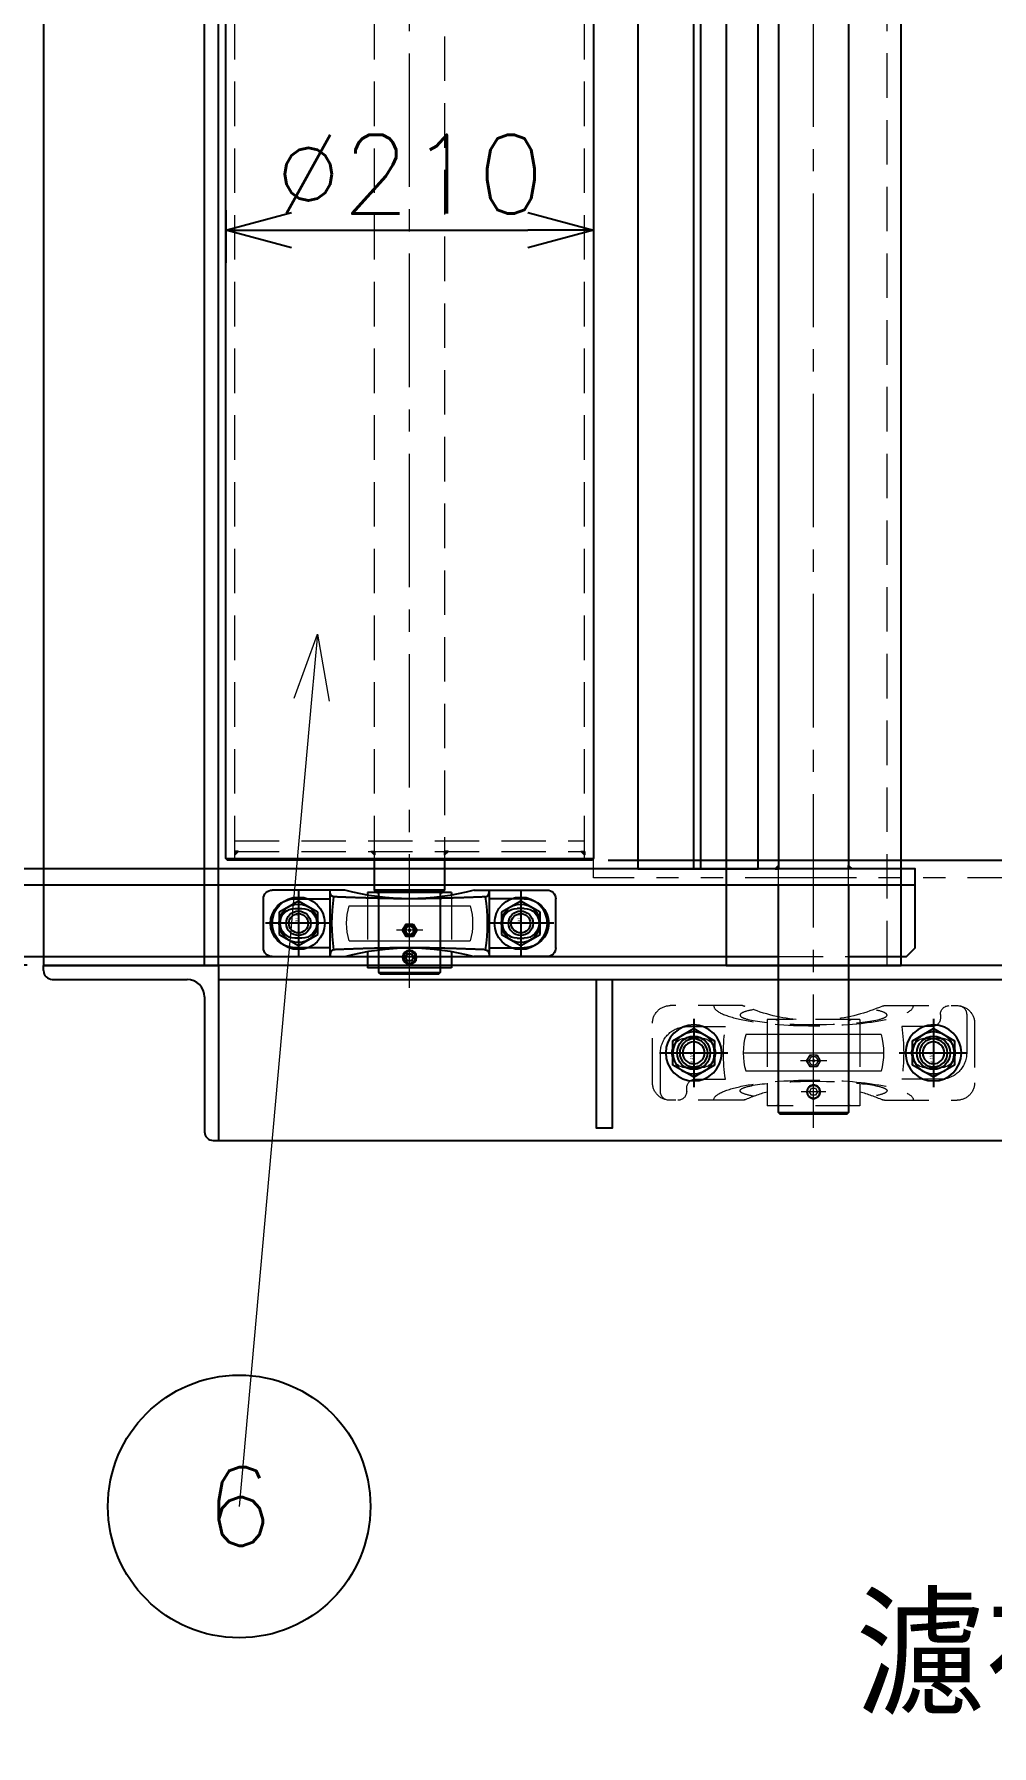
# Model space of a CAD drawing. Header units: millimetres. Extents: x -8731 to 85711, y -14522 to 31379.
# Drawn here: x 5135 to 5682, y 16772 to 17749 of the extents above; entities that cross this region are included whole.
import ezdxf
from ezdxf import colors
from ezdxf.entities.mleader import LeaderData, LeaderLine
from ezdxf.enums import TextEntityAlignment as Align
from ezdxf.math import Vec2, Vec3

# ---------------------------------------------------------------- set-up
doc = ezdxf.new("R2010")
doc.units = ezdxf.units.MM
doc.header["$LTSCALE"] = 4
doc.header["$PDMODE"] = 99
doc.header["$PDSIZE"] = 1
for name, pattern in [('CENTER2', [28.575, 19.05, -3.175, 3.175, -3.175]), ('HIDDEN', [9.525, 6.35, -3.175]), ('PHANTOM2', [31.75, 15.875, -3.175, 3.175, -3.175, 3.175, -3.175])]:
    doc.linetypes.add(name, pattern=pattern)
for name, color, linetype, lineweight in [('04_HIDDEN', 2, 'HIDDEN', 13), ('05_CENTER', 4, 'CENTER2', 13), ('06_PHANTOM', 2, 'PHANTOM2', 13), ('08_DIM', 3, 'Continuous', 13)]:
    doc.layers.add(name, color=color, linetype=linetype, lineweight=lineweight)
doc.layers.add('10_DRAFT', color=8, linetype='Continuous', lineweight=0, plot=False)
doc.styles.add('KANJI0', font='txt.shx', dxfattribs={"width": 0.9, "height": 30, "bigfont": 'bigfont'})
doc.styles.add('KSS_TXT', font='txt.shx', dxfattribs={"bigfont": 'extfont2.shx'})
doc.styles.get("Standard").update_dxf_attribs({"font": 'txt.shx', "bigfont": 'extfont2.shx'})
doc.dimstyles.new('KSS_DIM', dxfattribs={"dimscale": 3, "dimtxt": 3, "dimasz": 2.5, "dimexe": 1.25, "dimexo": 0.625, "dimtad": 1, "dimdsep": 46, "dimtxsty": 'KSS_TXT', "dimblk": 'OPEN30', "dimcen": 0, "dimazin": 2, "dimtfac": 0.75, "dimtmove": 0, "dimatfit": 3, "dimldrblk": 'OPEN30', "dimfxl": 1, "dimtolj": 1, "dimarcsym": 0})

# ---------------------------------------------------------------- blocks, each defined once
blk = doc.blocks.new('AM_BALLOON1')
at = {"transparency": 16777216}
blk.add_circle((0, 0), 5, dxfattribs=at)
blk.add_attdef('B_NUMBER', text='', height=3, dxfattribs=at).set_placement((0, 0), align=Align.MIDDLE_CENTER)
blk = doc.blocks.new('_OPEN')
at = {"color": 0, "linetype": 'ByBlock'}
for p, q in [((-1, 0.167), (0, 0)), ((0, 0), (-1, -0.167)), ((0, 0), (-1, 0))]:
    blk.add_line(p, q, dxfattribs=at)
blk = doc.blocks.new('_Open30')
at = {"color": 0, "linetype": 'ByBlock', "lineweight": -2}
for p, q in [((-1, 0.268), (0, 0)), ((0, 0), (-1, -0.268)), ((0, 0), (-1, 0))]:
    blk.add_line(p, q, dxfattribs=at)
blk = doc.blocks.new('*D4231')
at = {"layer": '08_DIM', "color": 0, "lineweight": -2, "transparency": 16777216}
for p, q in [((4676, 17259.98), (4676, 17297.48)), ((4772.71, 17222.48), (4657.25, 17222.48)), ((5131.25, 17217.48), (4657.25, 17217.48)), ((4676, 17222.48), (4676, 17217.48)), ((4676, 17179.98), (4676, 17093.73))]:
    blk.add_line(p, q, dxfattribs=at)
at = {"layer": 'Defpoints', "color": 0, "transparency": 16777216}
for p in [(4676, 17217.48), (4782.09, 17222.48), (5140.62, 17217.48)]:
    blk.add_point(p, dxfattribs=at)
at = {"layer": '08_DIM', "color": 0, "lineweight": -2, "transparency": 16777216, "xscale": 37.5, "yscale": 37.5, "zscale": 37.5}
for p, rotation in [((4676, 17222.48), 270), ((4676, 17217.48), 90)]:
    blk.add_blockref('_Open30', p, dxfattribs=dict(at, rotation=rotation))
at = {"layer": '08_DIM', "color": 0, "transparency": 16777216, "insert": (4644.12, 17118.1), "char_height": 45, "attachment_point": 5, "rotation": 90, "style": 'KSS_TXT'}
blk.add_mtext('\\A1;5', dxfattribs=at)
blk = doc.blocks.new('*D4246')
at = {"layer": '08_DIM', "color": 0, "lineweight": -2, "transparency": 16777216}
for p, q in [((5244.82, 17648.59), (5244.82, 17618.49)), ((5454.82, 17648.59), (5454.82, 17618.49)), ((5282.32, 17637.24), (5417.32, 17637.24))]:
    blk.add_line(p, q, dxfattribs=at)
at = {"layer": 'Defpoints', "color": 0, "transparency": 16777216}
for p in [(5244.82, 17657.97), (5454.82, 17657.97), (5454.82, 17637.24)]:
    blk.add_point(p, dxfattribs=at)
at = {"layer": '08_DIM', "color": 0, "lineweight": -2, "transparency": 16777216, "xscale": 37.5, "yscale": 37.5, "zscale": 37.5, "rotation": 180}
blk.add_blockref('_Open30', (5244.82, 17637.24), dxfattribs=at)
at = {"layer": '08_DIM', "color": 0, "lineweight": -2, "transparency": 16777216, "xscale": 37.5, "yscale": 37.5, "zscale": 37.5}
blk.add_blockref('_Open30', (5454.82, 17637.24), dxfattribs=at)
at = {"layer": '08_DIM', "color": 0, "transparency": 16777216, "insert": (5349.82, 17669.11), "char_height": 45, "attachment_point": 5, "style": 'KSS_TXT'}
blk.add_mtext('\\A1;%%C210', dxfattribs=at)
blk = doc.blocks.new('A$C448B04A9_1_1_1')
at = {"color": 0}
for p, q in [((3, 100), (0, 100)), ((0, 0), (0, 100)), ((8, 18), (8, 95)), ((0, 0), (100, 0)), ((95, 8), (18, 8)), ((100, 3), (100, 0))]:
    blk.add_line(p, q, dxfattribs=at)
for centre, radius, start, end in [((3, 95), 5, 0, 90), ((18, 18), 10, 180, 270), ((95, 3), 5, 0, 90)]:
    blk.add_arc(centre, radius, start, end, dxfattribs=at)
blk = doc.blocks.new('A$C092B7092_1_1_1')
at = {"color": 0}
for p, q in [((82, -1000), (82, 1000)), ((90, -1008), (2590, -1008))]:
    blk.add_line(p, q, dxfattribs=at)
for points in [[(90, 1000), (-10, 1000), (-10, -1000), (90, -1000)], [(480, 1000), (380, 1000), (380, -1000), (480, -1000)], [(90, -1100), (2590, -1100), (2590, -1000), (90, -1000)], [(306, -1008), (315, -1008), (315, -1093), (306, -1093)]]:
    blk.add_lwpolyline(points, close=True, dxfattribs=at)
for centre in [(361.5, -1050), (498.5, -1050)]:
    blk.add_circle(centre, 9.5, dxfattribs=at)
at = {"layer": '04_HIDDEN'}
blk.add_line((472, -1000), (472, 1000), dxfattribs=at)
at = {"layer": '05_CENTER'}
for p, q in [((361.5, -1064.81), (361.5, -1035.19)), ((498.5, -1064.81), (498.5, -1035.19)), ((376.31, -1050), (346.69, -1050)), ((513.31, -1050), (483.69, -1050))]:
    blk.add_line(p, q, dxfattribs=at)
at = {"color": 0, "rotation": 180}
blk.add_blockref('A$C448B04A9_1_1_1', (90, -1000), dxfattribs=at)
blk = doc.blocks.new('*D4279')
at = {"layer": '08_DIM', "color": 0, "lineweight": -2, "transparency": 16777216}
for p, q in [((5463.2, 19157.48), (5751.95, 19157.48)), ((5733.2, 17314.98), (5733.2, 19119.98)), ((5463.2, 17277.48), (5751.95, 17277.48))]:
    blk.add_line(p, q, dxfattribs=at)
at = {"layer": 'Defpoints', "color": 0, "transparency": 16777216}
for p in [(5453.82, 19157.48), (5733.2, 19157.48), (5453.82, 17277.48)]:
    blk.add_point(p, dxfattribs=at)
at = {"layer": '08_DIM', "color": 0, "lineweight": -2, "transparency": 16777216, "xscale": 37.5, "yscale": 37.5, "zscale": 37.5}
for p, rotation in [((5733.2, 19157.48), 90), ((5733.2, 17277.48), 270)]:
    blk.add_blockref('_Open30', p, dxfattribs=dict(at, rotation=rotation))
at = {"layer": '08_DIM', "color": 0, "transparency": 16777216, "char_height": 45, "attachment_point": 5, "rotation": 90, "style": 'KSS_TXT'}
for s, insert in [('\\A1;(水切りローラ幅)', (5765.08, 18217.48)), ('\\A1;1880', (5701.33, 18217.48))]:
    blk.add_mtext(s, dxfattribs=dict(at, insert=insert))
blk = doc.blocks.new('MUCAP208Jc_1_1')
at = {"color": 0}
for p, q in [((-87.5, 22), (-87.5, 0)), ((-40.56, 27), (-82.5, 27)), ((-72.5, 22), (-72.5, 20)), ((40.56, 27), (82, 27)), ((-92, 17), (-92, -17)), ((-67.5, 15), (-50.37, 15)), ((-26.5, 19), (26.5, 19)), ((-26.5, 19), (-26.5, 17.4)), ((26.5, 19), (26.5, 17.4)), ((72.5, 15), (50.37, 15)), ((92, -17), (92, 17)), ((-64.5, 8.5), (-72.5, 8.5)), ((64.5, 8.5), (72.5, 8.5)), ((-64.5, -8.5), (-72.5, -8.5)), ((64.5, -8.5), (72.5, -8.5)), ((87.5, -22), (87.5, 0)), ((-72.5, -15), (-50.37, -15)), ((-26.5, -17.4), (-26.5, -30.2)), ((26.5, -17.4), (26.5, -30.2)), ((67.5, -15), (50.37, -15)), ((-40.56, -27), (-82, -27)), ((40.56, -27), (82.5, -27)), ((72.5, -22), (72.5, -20)), ((-26.5, -30.2), (26.5, -30.2))]:
    blk.add_line(p, q, dxfattribs=at)
for points in [[(-2.02, -1), (-4.04, -4.5), (-2.02, -8), (2.02, -8), (4.04, -4.5), (2.02, -1)], [(-1.15, -20.2), (-2.31, -22.2), (-1.15, -24.2), (1.15, -24.2), (2.31, -22.2), (1.15, -20.2)]]:
    blk.add_lwpolyline(points, close=True, dxfattribs=at)
for centre, radius in [((0, -4.5), 3.3), ((0, -4.5), 2.4), ((0, -4.5), 0.555), ((0, -22.2), 4), ((0, -22.2), 3.45)]:
    blk.add_circle(centre, radius, dxfattribs=at)
for centre, radius, start, end in [((-82, 17), 10, 90, 180), ((-82.5, 22), 5, 90, 180), ((-77.5, 22), 5, 0, 90), ((-67.5, 20), 5, 180, 270), ((-40.56, 24), 3, 66.32553, 90), ((0, 116.5), 98, 246.32553, 264.20979), ((0, 116.5), 98, 275.79021, 293.67447), ((40.56, 24), 3, 90, 113.67447), ((82, 17), 10, 0, 90), ((48.5, 0), 100, 171.37307, 188.62693), ((-48.5, 0), 100, 351.37307, 8.62693), ((72.5, 0), 15, 0, 90), ((-72.5, 0), 15, 180, 270), ((-72.5, 0), 8.5, 90, 270), ((-64.5, 0), 8.5, 270, 90), ((64.5, 0), 8.5, 90, 270), ((72.5, 0), 8.5, 270, 90), ((-82, -17), 10, 180, 270), ((67.5, -20), 5, 0, 90), ((82, -17), 10, 270, 0), ((-40.56, -24), 3, 270, 293.67447), ((0, -116.5), 98, 105.68856, 113.67447), ((0, -116.5), 98, 66.32553, 74.31144), ((40.56, -24), 3, 246.32553, 270), ((77.5, -22), 5, 180, 270), ((82.5, -22), 5, 270, 0)]:
    blk.add_arc(centre, radius, start, end, dxfattribs=at)
at = {"color": 0, "extrusion": (0, 0, -1)}
for centre, major_axis, ratio, start_param, end_param in [((0, 27), (-57.04, 0), 0.201597, 3.141593, 6.283185), ((0, 21.59), (-42, 0), 0.128718, 2.527541, 6.897237)]:
    blk.add_ellipse(centre, major_axis=major_axis, ratio=ratio, start_param=start_param, end_param=end_param, dxfattribs=at)
at = {"color": 0}
for centre, major_axis, ratio, start_param, end_param in [((0, -27), (-57.04, 0), 0.201597, 3.141593, 6.283185), ((0, -21.59), (-42, 0), 0.128718, 2.527541, 6.897237)]:
    blk.add_ellipse(centre, major_axis=major_axis, ratio=ratio, start_param=start_param, end_param=end_param, dxfattribs=at)
at = {"layer": '04_HIDDEN', "color": 0}
for p, q in [((-26.5, 17.4), (-26.5, -17.4)), ((-20, 17.5), (-20, -28.7)), ((20, 17.5), (20, -28.7)), ((26.5, 17.4), (26.5, -17.4))]:
    blk.add_line(p, q, dxfattribs=at)
for centre, start, end in [((-21.5, 17.5), 0, 90), ((21.5, 17.5), 90, 180), ((-21.5, -28.7), 270, 0), ((21.5, -28.7), 180, 270)]:
    blk.add_arc(centre, 1.5, start, end, dxfattribs=at)
at = {"layer": '05_CENTER', "color": 0}
for p, q in [((-68.5, 13.5), (-68.5, -13.5)), ((68.5, 13.5), (68.5, -13.5)), ((-85.81, 0), (-51.19, 0)), ((85.81, 0), (51.19, 0)), ((-7.51, -4.5), (7.51, -4.5)), ((-7, -22.2), (7, -22.2))]:
    blk.add_line(p, q, dxfattribs=at)
at = {"layer": '10_DRAFT'}
for p, q in [((-38.6, 10.5), (38.6, 10.5)), ((0, -30.2), (0, 19)), ((40, 0), (-40, 0)), ((-38.6, -10.5), (38.6, -10.5))]:
    blk.add_line(p, q, dxfattribs=at)
for start, end in [(164.78154, 195.21846), (344.78154, 15.21846)]:
    blk.add_arc((0, 0), 40, start, end, dxfattribs=at)
blk = doc.blocks.new('16b_1_1_1')
at = {"color": 0}
for p, q in [((-6.92, 11.99), (-13.85, 0)), ((6.93, 11.99), (-6.92, 11.99)), ((13.85, 0), (6.93, 11.99)), ((-13.85, 0), (-6.92, -11.99)), ((6.93, -11.99), (13.85, 0)), ((-6.92, -11.99), (6.93, -11.99))]:
    blk.add_line(p, q, dxfattribs=at)
at = {"color": 0, "linetype": 'CENTER2'}
for p, q in [((0, 19.54), (0, -19.54)), ((-19.54, 0), (19.54, 0))]:
    blk.add_line(p, q, dxfattribs=at)
at = {"color": 0}
for radius in [16, 11.99, 8, 6.25]:
    blk.add_circle((0, 0), radius, dxfattribs=at)
at = {"layer": '10_DRAFT', "style": 'KANJI0', "width": 0.82}
blk.add_text('Ｍ１６', height=1.714, dxfattribs=at).set_placement((0.41, 0.18))
blk = doc.blocks.new('A$C67F20274_1_1_1')
h = blk.add_hatch(color=3)
h.dxf.hatch_style = 1
h.paths.add_polyline_path([(0, -2), (0, 0), (-2, 0)])
at = {"color": 3}
blk.add_lwpolyline([(0, 0), (-2, 0), (-2, 0), (0, -2)], close=True, dxfattribs=at)
blk = doc.blocks.new('A$C71EB648A_1_1')
at = {"color": 0}
for p, q in [((-954, 832.23), (-954, -58.02)), ((-945, 68.5), (945, 68.5)), ((-945, 64.49), (945, 64.49)), ((-1084, 20), (-1084, -20)), ((945, 20), (-945, 20)), ((945, -20), (-945, -20))]:
    blk.add_line(p, q, dxfattribs=at)
blk.add_lwpolyline([(-995, -20), (-995, -53.02), (-990, -58.02), (-945, -58.02), (-945, 803.54), (-990, 803.54), (-995, 798.54), (-995, 20)], dxfattribs=at)
for points in [[(-945, 31.69), (945, 31.69), (945, 100.34), (-945, 100.34)], [(-954, 20), (-954, -20), (-1084, -20), (-1085, -19), (-1085, 19), (-1084, 20)]]:
    blk.add_lwpolyline(points, close=True, dxfattribs=at)
at = {"layer": '04_HIDDEN'}
for p, q in [((-995, 20), (-995, -20)), ((-954, 20), (-945, 20)), ((-954, -20), (-945, -20))]:
    blk.add_line(p, q, dxfattribs=at)
at = {"layer": '05_CENTER'}
blk.add_line((-1092.78, 0), (1092.78, 0), dxfattribs=at)
at = {"rotation": 180}
blk.add_blockref('A$C67F20274_1_1_1', (-945, 20), dxfattribs=at)
at = {"xscale": -1}
blk.add_blockref('A$C67F20274_1_1_1', (-945, -20), dxfattribs=at)
blk = doc.blocks.new('M14Nv_1_1_1')
at = {"color": 0}
for p, q in [((-6.35, 11), (-12.7, 0)), ((6.35, 11), (-6.35, 11)), ((12.7, 0), (6.35, 11)), ((-12.7, 0), (-6.35, -11)), ((6.35, -11), (12.7, 0)), ((-6.35, -11), (6.35, -11))]:
    blk.add_line(p, q, dxfattribs=at)
at = {"color": 0, "linetype": 'CENTER2'}
for p, q in [((0, -18.89), (0, 18.89)), ((18.89, 0), (-18.89, 0))]:
    blk.add_line(p, q, dxfattribs=at)
at = {"color": 0}
for radius in [15, 11, 7, 5.5]:
    blk.add_circle((0, 0), radius, dxfattribs=at)
at = {"layer": '10_DRAFT', "ltscale": 3, "style": 'KANJI0', "width": 0.82}
blk.add_text('Ｍ１４', height=1.5, dxfattribs=at).set_placement((0.39, 0.1))
blk = doc.blocks.new('MUCP207b_1')
at = {"color": 0}
for p, q in [((-147, -14), (-147, 14)), ((-100.45, 19), (-142, 19)), ((-129, 14), (-109, 14)), ((-109, 19), (-109, -19)), ((-87.5, 17.5), (-39.5, 17.5)), ((-87.5, 17.5), (-87.5, 16.09)), ((-39.5, 17.5), (-39.5, 16.09)), ((-26.55, 19), (15, 19)), ((-18, 19), (-18, -19)), ((2, 14), (-18, 14)), ((20, -14), (20, 14)), ((-129, 8.5), (-125, 8.5)), ((2, 8.5), (-2, 8.5)), ((-125, -8.5), (-129, -8.5)), ((-2, -8.5), (2, -8.5)), ((-142, -19), (-100.45, -19)), ((-109, -14), (-129, -14)), ((-87.5, -16.09), (-87.5, -25.4)), ((-39.5, -16.09), (-39.5, -25.4)), ((15, -19), (-26.55, -19)), ((-18, -14), (2, -14)), ((-87.5, -25.4), (-39.5, -25.4))]:
    blk.add_line(p, q, dxfattribs=at)
for points in [[(-65.52, -0.5), (-67.54, -4), (-65.52, -7.5), (-61.48, -7.5), (-59.46, -4), (-61.48, -0.5)], [(-64.65, -17.4), (-65.81, -19.4), (-64.65, -21.4), (-62.35, -21.4), (-61.19, -19.4), (-62.35, -17.4)]]:
    blk.add_lwpolyline(points, close=True, dxfattribs=at)
for points in [[(-106.74, 15.09, 0), (-106.77, 15.1, 0), (-106.81, 15.1, 0), (-106.84, 15.11, 0), (-106.87, 15.12, 0), (-106.9, 15.13, 0), (-106.93, 15.14, 0), (-106.96, 15.15, 0), (-106.99, 15.16, 0), (-107.02, 15.17, 0), (-107.05, 15.18, 0), (-107.08, 15.19, 0), (-107.11, 15.2, 0), (-107.14, 15.21, 0), (-107.17, 15.22, 0), (-107.2, 15.23, 0), (-107.23, 15.24, 0), (-107.26, 15.25, 0), (-107.29, 15.26, 0), (-107.32, 15.27, 0), (-107.35, 15.29, 0), (-107.38, 15.3, 0), (-107.4, 15.31, 0), (-107.43, 15.32, 0), (-107.46, 15.33, 0), (-107.49, 15.34, 0), (-107.52, 15.36, 0), (-107.54, 15.37, 0), (-107.57, 15.38, 0), (-107.6, 15.39, 0), (-107.63, 15.41, 0), (-107.65, 15.42, 0), (-107.68, 15.43, 0), (-107.71, 15.45, 0), (-107.73, 15.46, 0), (-107.76, 15.48, 0), (-107.78, 15.49, 0), (-107.81, 15.5, 0), (-107.83, 15.52, 0), (-107.86, 15.53, 0), (-107.88, 15.55, 0), (-107.9, 15.57, 0), (-107.93, 15.58, 0), (-107.95, 15.6, 0), (-107.97, 15.62, 0), (-107.99, 15.63, 0), (-108.02, 15.65, 0), (-108.04, 15.67, 0), (-108.06, 15.69, 0), (-108.08, 15.71, 0), (-108.1, 15.73, 0), (-108.12, 15.74, 0), (-108.14, 15.76, 0), (-108.16, 15.78, 0), (-108.18, 15.8, 0), (-108.2, 15.82, 0), (-108.22, 15.84, 0), (-108.23, 15.87, 0), (-108.25, 15.89, 0), (-108.27, 15.91, 0), (-108.29, 15.93, 0), (-108.3, 15.95, 0), (-108.32, 15.97, 0), (-108.34, 16, 0), (-108.35, 16.02, 0), (-108.37, 16.04, 0), (-108.39, 16.07, 0), (-108.4, 16.09, 0), (-108.42, 16.11, 0), (-108.43, 16.14, 0), (-108.44, 16.16, 0), (-108.46, 16.19, 0), (-108.47, 16.21, 0), (-108.49, 16.24, 0), (-108.5, 16.26, 0), (-108.51, 16.29, 0), (-108.53, 16.31, 0), (-108.54, 16.34, 0), (-108.55, 16.37, 0), (-108.56, 16.39, 0), (-108.57, 16.42, 0), (-108.59, 16.45, 0), (-108.6, 16.47, 0), (-108.61, 16.5, 0), (-108.62, 16.53, 0), (-108.63, 16.56, 0), (-108.64, 16.58, 0), (-108.65, 16.61, 0), (-108.66, 16.64, 0), (-108.67, 16.67, 0), (-108.68, 16.7, 0), (-108.69, 16.73, 0), (-108.7, 16.76, 0), (-108.71, 16.79, 0), (-108.72, 16.82, 0), (-108.73, 16.85, 0), (-108.73, 16.88, 0), (-108.74, 16.9, 0), (-108.75, 16.94, 0), (-108.76, 16.97, 0), (-108.77, 17, 0), (-108.77, 17.03, 0), (-108.78, 17.06, 0), (-108.79, 17.09, 0), (-108.79, 17.12, 0), (-108.8, 17.15, 0), (-108.81, 17.18, 0), (-108.81, 17.22, 0), (-108.82, 17.25, 0), (-108.83, 17.28, 0), (-108.83, 17.31, 0), (-108.84, 17.34, 0), (-108.84, 17.38, 0), (-108.85, 17.41, 0), (-108.85, 17.44, 0), (-108.86, 17.48, 0), (-108.86, 17.51, 0), (-108.87, 17.54, 0), (-108.87, 17.57, 0), (-108.88, 17.61, 0), (-108.88, 17.64, 0), (-108.89, 17.67, 0), (-108.89, 17.71, 0), (-108.9, 17.74, 0), (-108.9, 17.77, 0), (-108.9, 17.81, 0), (-108.91, 17.84, 0), (-108.91, 17.88, 0), (-108.92, 17.91, 0), (-108.92, 17.94, 0), (-108.92, 17.98, 0), (-108.93, 18.01, 0), (-108.93, 18.05, 0), (-108.93, 18.08, 0), (-108.94, 18.12, 0), (-108.94, 18.15, 0), (-108.94, 18.19, 0), (-108.95, 18.22, 0), (-108.95, 18.26, 0), (-108.95, 18.29, 0), (-108.95, 18.33, 0), (-108.96, 18.36, 0), (-108.96, 18.4, 0), (-108.96, 18.43, 0), (-108.97, 18.47, 0), (-108.97, 18.5, 0), (-108.97, 18.54, 0), (-108.97, 18.57, 0), (-108.98, 18.61, 0), (-108.98, 18.64, 0), (-108.98, 18.68, 0), (-108.98, 18.72, 0), (-108.98, 18.75, 0), (-108.99, 18.79, 0), (-108.99, 18.82, 0), (-108.99, 18.86, 0), (-108.99, 18.89, 0), (-109, 18.93, 0), (-109, 18.96, 0), (-109, 19, 0)], [(-106.74, 15.09, 0), (-106.2, 15.06, 0), (-105.66, 15.04, 0), (-105.11, 15.02, 0), (-104.57, 15, 0), (-104.02, 14.98, 0), (-103.48, 14.96, 0), (-102.94, 14.94, 0), (-102.39, 14.92, 0), (-101.85, 14.9, 0), (-101.3, 14.88, 0), (-100.76, 14.86, 0), (-100.22, 14.84, 0), (-99.67, 14.82, 0), (-99.13, 14.8, 0), (-98.58, 14.78, 0), (-98.04, 14.76, 0), (-97.5, 14.74, 0), (-96.95, 14.72, 0), (-96.41, 14.7, 0), (-95.87, 14.68, 0), (-95.32, 14.66, 0), (-94.78, 14.65, 0), (-94.23, 14.63, 0), (-93.69, 14.61, 0), (-93.15, 14.59, 0), (-92.6, 14.57, 0), (-92.06, 14.55, 0), (-91.51, 14.54, 0), (-90.97, 14.52, 0), (-90.43, 14.5, 0), (-89.88, 14.48, 0), (-89.34, 14.47, 0), (-88.79, 14.45, 0), (-88.25, 14.43, 0), (-87.71, 14.41, 0), (-87.16, 14.4, 0), (-86.62, 14.38, 0), (-86.07, 14.37, 0), (-85.53, 14.35, 0), (-84.99, 14.34, 0), (-84.44, 14.32, 0), (-83.9, 14.31, 0), (-83.35, 14.29, 0), (-82.81, 14.28, 0), (-82.27, 14.26, 0), (-81.72, 14.25, 0), (-81.18, 14.24, 0), (-80.63, 14.22, 0), (-80.09, 14.21, 0), (-79.55, 14.2, 0), (-79, 14.18, 0), (-78.46, 14.17, 0), (-77.91, 14.16, 0), (-77.37, 14.15, 0), (-76.83, 14.14, 0), (-76.28, 14.13, 0), (-75.74, 14.12, 0), (-75.19, 14.11, 0), (-74.65, 14.1, 0), (-74.11, 14.09, 0), (-73.56, 14.08, 0), (-73.02, 14.07, 0), (-72.48, 14.06, 0), (-71.93, 14.06, 0), (-71.39, 14.05, 0), (-70.84, 14.04, 0), (-70.3, 14.04, 0), (-69.76, 14.03, 0), (-69.21, 14.03, 0), (-68.67, 14.02, 0), (-68.12, 14.02, 0), (-67.58, 14.01, 0), (-67.04, 14.01, 0), (-66.49, 14.01, 0), (-65.95, 14.01, 0), (-65.4, 14, 0), (-64.86, 14, 0), (-64.32, 14, 0), (-63.77, 14, 0), (-63.23, 14, 0), (-62.68, 14, 0), (-62.14, 14, 0), (-61.6, 14, 0), (-61.05, 14.01, 0), (-60.51, 14.01, 0), (-59.96, 14.01, 0), (-59.42, 14.01, 0), (-58.88, 14.02, 0), (-58.33, 14.02, 0), (-57.79, 14.03, 0), (-57.24, 14.03, 0), (-56.7, 14.04, 0), (-56.16, 14.04, 0), (-55.61, 14.05, 0), (-55.07, 14.06, 0), (-54.52, 14.06, 0), (-53.98, 14.07, 0), (-53.44, 14.08, 0), (-52.89, 14.09, 0), (-52.35, 14.1, 0), (-51.81, 14.11, 0), (-51.26, 14.12, 0), (-50.72, 14.13, 0), (-50.17, 14.14, 0), (-49.63, 14.15, 0), (-49.09, 14.16, 0), (-48.54, 14.17, 0), (-48, 14.18, 0), (-47.45, 14.2, 0), (-46.91, 14.21, 0), (-46.37, 14.22, 0), (-45.82, 14.24, 0), (-45.28, 14.25, 0), (-44.73, 14.26, 0), (-44.19, 14.28, 0), (-43.65, 14.29, 0), (-43.1, 14.31, 0), (-42.56, 14.32, 0), (-42.01, 14.34, 0), (-41.47, 14.35, 0), (-40.93, 14.37, 0), (-40.38, 14.38, 0), (-39.84, 14.4, 0), (-39.29, 14.41, 0), (-38.75, 14.43, 0), (-38.21, 14.45, 0), (-37.66, 14.47, 0), (-37.12, 14.48, 0), (-36.57, 14.5, 0), (-36.03, 14.52, 0), (-35.49, 14.54, 0), (-34.94, 14.55, 0), (-34.4, 14.57, 0), (-33.85, 14.59, 0), (-33.31, 14.61, 0), (-32.77, 14.63, 0), (-32.22, 14.65, 0), (-31.68, 14.66, 0), (-31.14, 14.68, 0), (-30.59, 14.7, 0), (-30.05, 14.72, 0), (-29.5, 14.74, 0), (-28.96, 14.76, 0), (-28.42, 14.78, 0), (-27.87, 14.8, 0), (-27.33, 14.82, 0), (-26.78, 14.84, 0), (-26.24, 14.86, 0), (-25.7, 14.88, 0), (-25.15, 14.9, 0), (-24.61, 14.92, 0), (-24.06, 14.94, 0), (-23.52, 14.96, 0), (-22.98, 14.98, 0), (-22.43, 15, 0), (-21.89, 15.02, 0), (-21.34, 15.04, 0), (-20.8, 15.06, 0), (-20.26, 15.09, 0)], [(-20.26, 15.09, 0), (-20.23, 15.1, 0), (-20.19, 15.1, 0), (-20.16, 15.11, 0), (-20.13, 15.12, 0), (-20.1, 15.13, 0), (-20.07, 15.14, 0), (-20.04, 15.15, 0), (-20.01, 15.16, 0), (-19.98, 15.17, 0), (-19.95, 15.18, 0), (-19.92, 15.19, 0), (-19.89, 15.2, 0), (-19.86, 15.21, 0), (-19.83, 15.22, 0), (-19.8, 15.23, 0), (-19.77, 15.24, 0), (-19.74, 15.25, 0), (-19.71, 15.26, 0), (-19.68, 15.27, 0), (-19.65, 15.29, 0), (-19.62, 15.3, 0), (-19.6, 15.31, 0), (-19.57, 15.32, 0), (-19.54, 15.33, 0), (-19.51, 15.34, 0), (-19.48, 15.36, 0), (-19.46, 15.37, 0), (-19.43, 15.38, 0), (-19.4, 15.39, 0), (-19.37, 15.41, 0), (-19.35, 15.42, 0), (-19.32, 15.43, 0), (-19.29, 15.45, 0), (-19.27, 15.46, 0), (-19.24, 15.48, 0), (-19.22, 15.49, 0), (-19.19, 15.5, 0), (-19.17, 15.52, 0), (-19.14, 15.53, 0), (-19.12, 15.55, 0), (-19.1, 15.57, 0), (-19.07, 15.58, 0), (-19.05, 15.6, 0), (-19.03, 15.62, 0), (-19.01, 15.63, 0), (-18.98, 15.65, 0), (-18.96, 15.67, 0), (-18.94, 15.69, 0), (-18.92, 15.71, 0), (-18.9, 15.73, 0), (-18.88, 15.74, 0), (-18.86, 15.76, 0), (-18.84, 15.78, 0), (-18.82, 15.8, 0), (-18.8, 15.82, 0), (-18.78, 15.84, 0), (-18.77, 15.87, 0), (-18.75, 15.89, 0), (-18.73, 15.91, 0), (-18.71, 15.93, 0), (-18.7, 15.95, 0), (-18.68, 15.97, 0), (-18.66, 16, 0), (-18.65, 16.02, 0), (-18.63, 16.04, 0), (-18.61, 16.07, 0), (-18.6, 16.09, 0), (-18.58, 16.11, 0), (-18.57, 16.14, 0), (-18.56, 16.16, 0), (-18.54, 16.19, 0), (-18.53, 16.21, 0), (-18.51, 16.24, 0), (-18.5, 16.26, 0), (-18.49, 16.29, 0), (-18.47, 16.31, 0), (-18.46, 16.34, 0), (-18.45, 16.37, 0), (-18.44, 16.39, 0), (-18.43, 16.42, 0), (-18.41, 16.45, 0), (-18.4, 16.47, 0), (-18.39, 16.5, 0), (-18.38, 16.53, 0), (-18.37, 16.56, 0), (-18.36, 16.58, 0), (-18.35, 16.61, 0), (-18.34, 16.64, 0), (-18.33, 16.67, 0), (-18.32, 16.7, 0), (-18.31, 16.73, 0), (-18.3, 16.76, 0), (-18.29, 16.79, 0), (-18.28, 16.82, 0), (-18.27, 16.85, 0), (-18.27, 16.88, 0), (-18.26, 16.9, 0), (-18.25, 16.94, 0), (-18.24, 16.97, 0), (-18.23, 17, 0), (-18.23, 17.03, 0), (-18.22, 17.06, 0), (-18.21, 17.09, 0), (-18.21, 17.12, 0), (-18.2, 17.15, 0), (-18.19, 17.18, 0), (-18.19, 17.22, 0), (-18.18, 17.25, 0), (-18.17, 17.28, 0), (-18.17, 17.31, 0), (-18.16, 17.34, 0), (-18.16, 17.38, 0), (-18.15, 17.41, 0), (-18.15, 17.44, 0), (-18.14, 17.48, 0), (-18.14, 17.51, 0), (-18.13, 17.54, 0), (-18.13, 17.57, 0), (-18.12, 17.61, 0), (-18.12, 17.64, 0), (-18.11, 17.67, 0), (-18.11, 17.71, 0), (-18.1, 17.74, 0), (-18.1, 17.77, 0), (-18.1, 17.81, 0), (-18.09, 17.84, 0), (-18.09, 17.88, 0), (-18.08, 17.91, 0), (-18.08, 17.94, 0), (-18.08, 17.98, 0), (-18.07, 18.01, 0), (-18.07, 18.05, 0), (-18.07, 18.08, 0), (-18.06, 18.12, 0), (-18.06, 18.15, 0), (-18.06, 18.19, 0), (-18.05, 18.22, 0), (-18.05, 18.26, 0), (-18.05, 18.29, 0), (-18.05, 18.33, 0), (-18.04, 18.36, 0), (-18.04, 18.4, 0), (-18.04, 18.43, 0), (-18.03, 18.47, 0), (-18.03, 18.5, 0), (-18.03, 18.54, 0), (-18.03, 18.57, 0), (-18.03, 18.61, 0), (-18.02, 18.64, 0), (-18.02, 18.68, 0), (-18.02, 18.72, 0), (-18.02, 18.75, 0), (-18.01, 18.79, 0), (-18.01, 18.82, 0), (-18.01, 18.86, 0), (-18.01, 18.89, 0), (-18, 18.93, 0), (-18, 18.96, 0), (-18, 19, 0)], [(-106.74, -15.09, 0), (-106.77, -15.1, 0), (-106.81, -15.1, 0), (-106.84, -15.11, 0), (-106.87, -15.12, 0), (-106.9, -15.13, 0), (-106.93, -15.14, 0), (-106.96, -15.15, 0), (-106.99, -15.16, 0), (-107.02, -15.17, 0), (-107.05, -15.18, 0), (-107.08, -15.19, 0), (-107.11, -15.2, 0), (-107.14, -15.21, 0), (-107.17, -15.22, 0), (-107.2, -15.23, 0), (-107.23, -15.24, 0), (-107.26, -15.25, 0), (-107.29, -15.26, 0), (-107.32, -15.27, 0), (-107.35, -15.29, 0), (-107.38, -15.3, 0), (-107.4, -15.31, 0), (-107.43, -15.32, 0), (-107.46, -15.33, 0), (-107.49, -15.34, 0), (-107.52, -15.36, 0), (-107.54, -15.37, 0), (-107.57, -15.38, 0), (-107.6, -15.39, 0), (-107.63, -15.41, 0), (-107.65, -15.42, 0), (-107.68, -15.43, 0), (-107.71, -15.45, 0), (-107.73, -15.46, 0), (-107.76, -15.48, 0), (-107.78, -15.49, 0), (-107.81, -15.5, 0), (-107.83, -15.52, 0), (-107.86, -15.53, 0), (-107.88, -15.55, 0), (-107.9, -15.57, 0), (-107.93, -15.58, 0), (-107.95, -15.6, 0), (-107.97, -15.62, 0), (-107.99, -15.63, 0), (-108.02, -15.65, 0), (-108.04, -15.67, 0), (-108.06, -15.69, 0), (-108.08, -15.71, 0), (-108.1, -15.73, 0), (-108.12, -15.74, 0), (-108.14, -15.76, 0), (-108.16, -15.78, 0), (-108.18, -15.8, 0), (-108.2, -15.82, 0), (-108.22, -15.84, 0), (-108.23, -15.87, 0), (-108.25, -15.89, 0), (-108.27, -15.91, 0), (-108.29, -15.93, 0), (-108.3, -15.95, 0), (-108.32, -15.97, 0), (-108.34, -16, 0), (-108.35, -16.02, 0), (-108.37, -16.04, 0), (-108.39, -16.07, 0), (-108.4, -16.09, 0), (-108.42, -16.11, 0), (-108.43, -16.14, 0), (-108.44, -16.16, 0), (-108.46, -16.19, 0), (-108.47, -16.21, 0), (-108.49, -16.24, 0), (-108.5, -16.26, 0), (-108.51, -16.29, 0), (-108.53, -16.31, 0), (-108.54, -16.34, 0), (-108.55, -16.37, 0), (-108.56, -16.39, 0), (-108.57, -16.42, 0), (-108.59, -16.45, 0), (-108.6, -16.47, 0), (-108.61, -16.5, 0), (-108.62, -16.53, 0), (-108.63, -16.56, 0), (-108.64, -16.58, 0), (-108.65, -16.61, 0), (-108.66, -16.64, 0), (-108.67, -16.67, 0), (-108.68, -16.7, 0), (-108.69, -16.73, 0), (-108.7, -16.76, 0), (-108.71, -16.79, 0), (-108.72, -16.82, 0), (-108.73, -16.85, 0), (-108.73, -16.88, 0), (-108.74, -16.9, 0), (-108.75, -16.94, 0), (-108.76, -16.97, 0), (-108.77, -17, 0), (-108.77, -17.03, 0), (-108.78, -17.06, 0), (-108.79, -17.09, 0), (-108.79, -17.12, 0), (-108.8, -17.15, 0), (-108.81, -17.18, 0), (-108.81, -17.22, 0), (-108.82, -17.25, 0), (-108.83, -17.28, 0), (-108.83, -17.31, 0), (-108.84, -17.34, 0), (-108.84, -17.38, 0), (-108.85, -17.41, 0), (-108.85, -17.44, 0), (-108.86, -17.48, 0), (-108.86, -17.51, 0), (-108.87, -17.54, 0), (-108.87, -17.57, 0), (-108.88, -17.61, 0), (-108.88, -17.64, 0), (-108.89, -17.67, 0), (-108.89, -17.71, 0), (-108.9, -17.74, 0), (-108.9, -17.77, 0), (-108.9, -17.81, 0), (-108.91, -17.84, 0), (-108.91, -17.88, 0), (-108.92, -17.91, 0), (-108.92, -17.94, 0), (-108.92, -17.98, 0), (-108.93, -18.01, 0), (-108.93, -18.05, 0), (-108.93, -18.08, 0), (-108.94, -18.12, 0), (-108.94, -18.15, 0), (-108.94, -18.19, 0), (-108.95, -18.22, 0), (-108.95, -18.26, 0), (-108.95, -18.29, 0), (-108.95, -18.33, 0), (-108.96, -18.36, 0), (-108.96, -18.4, 0), (-108.96, -18.43, 0), (-108.97, -18.47, 0), (-108.97, -18.5, 0), (-108.97, -18.54, 0), (-108.97, -18.57, 0), (-108.98, -18.61, 0), (-108.98, -18.64, 0), (-108.98, -18.68, 0), (-108.98, -18.72, 0), (-108.98, -18.75, 0), (-108.99, -18.79, 0), (-108.99, -18.82, 0), (-108.99, -18.86, 0), (-108.99, -18.89, 0), (-109, -18.93, 0), (-109, -18.96, 0), (-109, -19, 0)], [(-106.74, -15.09, 0), (-106.2, -15.06, 0), (-105.66, -15.04, 0), (-105.11, -15.02, 0), (-104.57, -15, 0), (-104.02, -14.98, 0), (-103.48, -14.96, 0), (-102.94, -14.94, 0), (-102.39, -14.92, 0), (-101.85, -14.9, 0), (-101.3, -14.88, 0), (-100.76, -14.86, 0), (-100.22, -14.84, 0), (-99.67, -14.82, 0), (-99.13, -14.8, 0), (-98.58, -14.78, 0), (-98.04, -14.76, 0), (-97.5, -14.74, 0), (-96.95, -14.72, 0), (-96.41, -14.7, 0), (-95.87, -14.68, 0), (-95.32, -14.66, 0), (-94.78, -14.65, 0), (-94.23, -14.63, 0), (-93.69, -14.61, 0), (-93.15, -14.59, 0), (-92.6, -14.57, 0), (-92.06, -14.55, 0), (-91.51, -14.54, 0), (-90.97, -14.52, 0), (-90.43, -14.5, 0), (-89.88, -14.48, 0), (-89.34, -14.47, 0), (-88.79, -14.45, 0), (-88.25, -14.43, 0), (-87.71, -14.41, 0), (-87.16, -14.4, 0), (-86.62, -14.38, 0), (-86.07, -14.37, 0), (-85.53, -14.35, 0), (-84.99, -14.34, 0), (-84.44, -14.32, 0), (-83.9, -14.31, 0), (-83.35, -14.29, 0), (-82.81, -14.28, 0), (-82.27, -14.26, 0), (-81.72, -14.25, 0), (-81.18, -14.24, 0), (-80.63, -14.22, 0), (-80.09, -14.21, 0), (-79.55, -14.2, 0), (-79, -14.18, 0), (-78.46, -14.17, 0), (-77.91, -14.16, 0), (-77.37, -14.15, 0), (-76.83, -14.14, 0), (-76.28, -14.13, 0), (-75.74, -14.12, 0), (-75.19, -14.11, 0), (-74.65, -14.1, 0), (-74.11, -14.09, 0), (-73.56, -14.08, 0), (-73.02, -14.07, 0), (-72.48, -14.06, 0), (-71.93, -14.06, 0), (-71.39, -14.05, 0), (-70.84, -14.04, 0), (-70.3, -14.04, 0), (-69.76, -14.03, 0), (-69.21, -14.03, 0), (-68.67, -14.02, 0), (-68.12, -14.02, 0), (-67.58, -14.01, 0), (-67.04, -14.01, 0), (-66.49, -14.01, 0), (-65.95, -14.01, 0), (-65.4, -14, 0), (-64.86, -14, 0), (-64.32, -14, 0), (-63.77, -14, 0), (-63.23, -14, 0), (-62.68, -14, 0), (-62.14, -14, 0), (-61.6, -14, 0), (-61.05, -14.01, 0), (-60.51, -14.01, 0), (-59.96, -14.01, 0), (-59.42, -14.01, 0), (-58.88, -14.02, 0), (-58.33, -14.02, 0), (-57.79, -14.03, 0), (-57.24, -14.03, 0), (-56.7, -14.04, 0), (-56.16, -14.04, 0), (-55.61, -14.05, 0), (-55.07, -14.06, 0), (-54.52, -14.06, 0), (-53.98, -14.07, 0), (-53.44, -14.08, 0), (-52.89, -14.09, 0), (-52.35, -14.1, 0), (-51.81, -14.11, 0), (-51.26, -14.12, 0), (-50.72, -14.13, 0), (-50.17, -14.14, 0), (-49.63, -14.15, 0), (-49.09, -14.16, 0), (-48.54, -14.17, 0), (-48, -14.18, 0), (-47.45, -14.2, 0), (-46.91, -14.21, 0), (-46.37, -14.22, 0), (-45.82, -14.24, 0), (-45.28, -14.25, 0), (-44.73, -14.26, 0), (-44.19, -14.28, 0), (-43.65, -14.29, 0), (-43.1, -14.31, 0), (-42.56, -14.32, 0), (-42.01, -14.34, 0), (-41.47, -14.35, 0), (-40.93, -14.37, 0), (-40.38, -14.38, 0), (-39.84, -14.4, 0), (-39.29, -14.41, 0), (-38.75, -14.43, 0), (-38.21, -14.45, 0), (-37.66, -14.47, 0), (-37.12, -14.48, 0), (-36.57, -14.5, 0), (-36.03, -14.52, 0), (-35.49, -14.54, 0), (-34.94, -14.55, 0), (-34.4, -14.57, 0), (-33.85, -14.59, 0), (-33.31, -14.61, 0), (-32.77, -14.63, 0), (-32.22, -14.65, 0), (-31.68, -14.66, 0), (-31.14, -14.68, 0), (-30.59, -14.7, 0), (-30.05, -14.72, 0), (-29.5, -14.74, 0), (-28.96, -14.76, 0), (-28.42, -14.78, 0), (-27.87, -14.8, 0), (-27.33, -14.82, 0), (-26.78, -14.84, 0), (-26.24, -14.86, 0), (-25.7, -14.88, 0), (-25.15, -14.9, 0), (-24.61, -14.92, 0), (-24.06, -14.94, 0), (-23.52, -14.96, 0), (-22.98, -14.98, 0), (-22.43, -15, 0), (-21.89, -15.02, 0), (-21.34, -15.04, 0), (-20.8, -15.06, 0), (-20.26, -15.09, 0)], [(-20.26, -15.09, 0), (-20.23, -15.1, 0), (-20.19, -15.1, 0), (-20.16, -15.11, 0), (-20.13, -15.12, 0), (-20.1, -15.13, 0), (-20.07, -15.14, 0), (-20.04, -15.15, 0), (-20.01, -15.16, 0), (-19.98, -15.17, 0), (-19.95, -15.18, 0), (-19.92, -15.19, 0), (-19.89, -15.2, 0), (-19.86, -15.21, 0), (-19.83, -15.22, 0), (-19.8, -15.23, 0), (-19.77, -15.24, 0), (-19.74, -15.25, 0), (-19.71, -15.26, 0), (-19.68, -15.27, 0), (-19.65, -15.29, 0), (-19.62, -15.3, 0), (-19.6, -15.31, 0), (-19.57, -15.32, 0), (-19.54, -15.33, 0), (-19.51, -15.34, 0), (-19.48, -15.36, 0), (-19.46, -15.37, 0), (-19.43, -15.38, 0), (-19.4, -15.39, 0), (-19.37, -15.41, 0), (-19.35, -15.42, 0), (-19.32, -15.43, 0), (-19.29, -15.45, 0), (-19.27, -15.46, 0), (-19.24, -15.48, 0), (-19.22, -15.49, 0), (-19.19, -15.5, 0), (-19.17, -15.52, 0), (-19.14, -15.53, 0), (-19.12, -15.55, 0), (-19.1, -15.57, 0), (-19.07, -15.58, 0), (-19.05, -15.6, 0), (-19.03, -15.62, 0), (-19.01, -15.63, 0), (-18.98, -15.65, 0), (-18.96, -15.67, 0), (-18.94, -15.69, 0), (-18.92, -15.71, 0), (-18.9, -15.73, 0), (-18.88, -15.74, 0), (-18.86, -15.76, 0), (-18.84, -15.78, 0), (-18.82, -15.8, 0), (-18.8, -15.82, 0), (-18.78, -15.84, 0), (-18.77, -15.87, 0), (-18.75, -15.89, 0), (-18.73, -15.91, 0), (-18.71, -15.93, 0), (-18.7, -15.95, 0), (-18.68, -15.97, 0), (-18.66, -16, 0), (-18.65, -16.02, 0), (-18.63, -16.04, 0), (-18.61, -16.07, 0), (-18.6, -16.09, 0), (-18.58, -16.11, 0), (-18.57, -16.14, 0), (-18.56, -16.16, 0), (-18.54, -16.19, 0), (-18.53, -16.21, 0), (-18.51, -16.24, 0), (-18.5, -16.26, 0), (-18.49, -16.29, 0), (-18.47, -16.31, 0), (-18.46, -16.34, 0), (-18.45, -16.37, 0), (-18.44, -16.39, 0), (-18.43, -16.42, 0), (-18.41, -16.45, 0), (-18.4, -16.47, 0), (-18.39, -16.5, 0), (-18.38, -16.53, 0), (-18.37, -16.56, 0), (-18.36, -16.58, 0), (-18.35, -16.61, 0), (-18.34, -16.64, 0), (-18.33, -16.67, 0), (-18.32, -16.7, 0), (-18.31, -16.73, 0), (-18.3, -16.76, 0), (-18.29, -16.79, 0), (-18.28, -16.82, 0), (-18.27, -16.85, 0), (-18.27, -16.88, 0), (-18.26, -16.9, 0), (-18.25, -16.94, 0), (-18.24, -16.97, 0), (-18.23, -17, 0), (-18.23, -17.03, 0), (-18.22, -17.06, 0), (-18.21, -17.09, 0), (-18.21, -17.12, 0), (-18.2, -17.15, 0), (-18.19, -17.18, 0), (-18.19, -17.22, 0), (-18.18, -17.25, 0), (-18.17, -17.28, 0), (-18.17, -17.31, 0), (-18.16, -17.34, 0), (-18.16, -17.38, 0), (-18.15, -17.41, 0), (-18.15, -17.44, 0), (-18.14, -17.48, 0), (-18.14, -17.51, 0), (-18.13, -17.54, 0), (-18.13, -17.57, 0), (-18.12, -17.61, 0), (-18.12, -17.64, 0), (-18.11, -17.67, 0), (-18.11, -17.71, 0), (-18.1, -17.74, 0), (-18.1, -17.77, 0), (-18.1, -17.81, 0), (-18.09, -17.84, 0), (-18.09, -17.88, 0), (-18.08, -17.91, 0), (-18.08, -17.94, 0), (-18.08, -17.98, 0), (-18.07, -18.01, 0), (-18.07, -18.05, 0), (-18.07, -18.08, 0), (-18.06, -18.12, 0), (-18.06, -18.15, 0), (-18.06, -18.19, 0), (-18.05, -18.22, 0), (-18.05, -18.26, 0), (-18.05, -18.29, 0), (-18.05, -18.33, 0), (-18.04, -18.36, 0), (-18.04, -18.4, 0), (-18.04, -18.43, 0), (-18.03, -18.47, 0), (-18.03, -18.5, 0), (-18.03, -18.54, 0), (-18.03, -18.57, 0), (-18.03, -18.61, 0), (-18.02, -18.64, 0), (-18.02, -18.68, 0), (-18.02, -18.72, 0), (-18.02, -18.75, 0), (-18.01, -18.79, 0), (-18.01, -18.82, 0), (-18.01, -18.86, 0), (-18.01, -18.89, 0), (-18, -18.93, 0), (-18, -18.96, 0), (-18, -19, 0)]]:
    blk.add_polyline3d(points, dxfattribs=at)
for centre, radius in [((-63.5, -4), 3.3), ((-63.5, -4), 2.4), ((-63.5, -4), 0.555), ((-63.5, -19.4), 4), ((-63.5, -19.4), 3.45)]:
    blk.add_circle(centre, radius, dxfattribs=at)
for centre, radius, start, end in [((-142, 14), 5, 90, 180), ((-129, 0), 14, 90, 270), ((-8.9, 0), 99, 171.23545, 188.76455), ((-63.5, 153), 139, 254.58563, 285.41437), ((-118.1, 0), 99, 351.23545, 8.76455), ((2, 0), 14, 270, 90), ((15, 14), 5, 0, 90), ((-129, 0), 8.5, 90, 270), ((-125, 0), 8.5, 270, 90), ((-2, 0), 8.5, 90, 270), ((2, 0), 8.5, 270, 90), ((-142, -14), 5, 180, 270), ((-63.5, -153), 139, 74.58563, 105.41437), ((15, -14), 5, 270, 0)]:
    blk.add_arc(centre, radius, start, end, dxfattribs=at)
at = {"layer": '04_HIDDEN', "color": 0}
for p, q in [((-87.5, 16.09), (-87.5, -16.09)), ((-81, 16), (-81, -23.9)), ((-46, 16), (-46, -23.9)), ((-39.5, 16.09), (-39.5, -16.09))]:
    blk.add_line(p, q, dxfattribs=at)
for centre, start, end in [((-82.5, 16), 0, 90), ((-44.5, 16), 90, 180), ((-82.5, -23.9), 270, 0), ((-44.5, -23.9), 180, 270)]:
    blk.add_arc(centre, 1.5, start, end, dxfattribs=at)
at = {"layer": '05_CENTER', "color": 0}
for p, q in [((-127, 13.5), (-127, -13.5)), ((0, 13.5), (0, -13.5)), ((-143.36, 0), (-110.64, 0)), ((16.36, 0), (-16.36, 0)), ((-71.01, -4), (-55.99, -4)), ((-70.5, -19.4), (-56.5, -19.4))]:
    blk.add_line(p, q, dxfattribs=at)
at = {"layer": '10_DRAFT'}
for p, q in [((-28.92, 10), (-98.08, 10)), ((-63.5, -25.4), (-63.5, 17.5)), ((-28.92, -10), (-98.08, -10))]:
    blk.add_line(p, q, dxfattribs=at)
for start, end in [(163.87238, 196.12762), (343.87238, 16.12762)]:
    blk.add_arc((-63.5, 0), 36, start, end, dxfattribs=at)
blk = doc.blocks.new('A$C11311CD3_1_1_1')
at = {"color": 0}
for p, q in [((-939, 105), (-939, -105)), ((-957, -20), (-957, 20)), ((-1004, 17.5), (-1004, -17.5))]:
    blk.add_line(p, q, dxfattribs=at)
for points in [[(-939, 105), (939, 105), (940, 104), (940, -104), (939, -105), (-939, -105), (-940, -104), (-940, 104)], [(-958, 17.5), (-958, -17.5), (-1004, -17.5), (-1005, -16.5), (-1005, 16.5), (-1004, 17.5)]]:
    blk.add_lwpolyline(points, close=True, dxfattribs=at)
blk.add_lwpolyline([(-940, -20), (-957, -20), (-958, -19), (-958, 19), (-957, 20), (-940, 20)], dxfattribs=at)
at = {"layer": '04_HIDDEN'}
for p, q in [((-940, 99.95), (940, 99.95)), ((-935, 99.95), (-935, -99.95)), ((-929, 99.95), (-929, -99.95)), ((-940, -99.95), (940, -99.95))]:
    blk.add_line(p, q, dxfattribs=at)
for points in [[(-940, 20), (940, 20)], [(940, -20), (-940, -20)]]:
    blk.add_lwpolyline(points, dxfattribs=at)
at = {"layer": '05_CENTER'}
blk.add_line((-1012.78, 0), (1012.78, 0), dxfattribs=at)
for p in [(-935, 99.95), (-935, -20)]:
    blk.add_blockref('A$C67F20274_1_1_1', p)
at = {"xscale": -1, "rotation": 180}
for p in [(-935, 20), (-935, -99.95)]:
    blk.add_blockref('A$C67F20274_1_1_1', p, dxfattribs=at)
blk = doc.blocks.new('A$C634646EC_1_1')
for name, p in [('A$C71EB648A_1_1', (1050, 68.5)), ('A$C11311CD3_1_1_1', (1050, 299.3)), ('M14Nv_1_1_1', (74, 362.8)), ('M14Nv_1_1_1', (74, 235.8))]:
    blk.add_blockref(name, p)
at = {"color": 4, "xscale": -1, "rotation": 270}
blk.add_blockref('MUCP207b_1', (74, 362.8), dxfattribs=at)
at = {"xscale": -1}
for p in [(0, 137), (0, 0)]:
    blk.add_blockref('16b_1_1_1', p, dxfattribs=at)
at = {"layer": '04_HIDDEN', "color": 4, "xscale": -1, "rotation": 270}
blk.add_blockref('MUCAP208Jc_1_1', (0, 68.5), dxfattribs=at)

msp = doc.modelspace()

# ---------------------------------------------------------------- linework, layer by layer
at = {"layer": '06_PHANTOM', "color": 6}
msp.add_lwpolyline([(5454.82127, 19167.47541), (7764.1226, 19167.47541), (7764.1226, 17267.47541), (5454.82127, 17267.47541)], close=True, dxfattribs=at)

# ---------------------------------------------------------------- block references
at = {"rotation": 90}
msp.add_blockref('A$C634646EC_1_1', (5649.1226, 17167.47541), dxfattribs=at)
msp.add_blockref('A$C092B7092_1_1_1', (5150.6226, 18217.47541))

# ---------------------------------------------------------------- texts
at = {"layer": '08_DIM', "style": 'KSS_TXT'}
msp.add_text('濾布交換方向', height=67.5, dxfattribs=at).set_placement((5604.68391, 16789.23213))

# ---------------------------------------------------------------- dimensions: what is measured, and where the dimension line sits
at = {"layer": '08_DIM', "color": 1}
dim = msp.add_linear_dim(base=(5733.2047, 19157.47541), p1=(5453.82127, 17277.47541), p2=(5453.82127, 19157.47541), angle=90, dimstyle='KSS_DIM', override={"dimscale": 15, "dimpost": '\\X(水切りローラ幅)'}, dxfattribs=at)
dim.commit()
dim.dimension.update_dxf_attribs({"geometry": '*D4279', "text_midpoint": (5733.2047, 18217.47541), "dimtype": 160})
at = {"layer": '08_DIM'}
dim = msp.add_linear_dim(base=(5454.82127, 17637.23789), p1=(5244.82127, 17657.96844), p2=(5454.82127, 17657.96844), text='%%C<>', dimstyle='KSS_DIM', override={"dimscale": 15, "dimarcsym": 1}, dxfattribs=at)
dim.commit()
dim.dimension.update_dxf_attribs({"geometry": '*D4246', "text_midpoint": (5349.82127, 17669.11289)})
dim = msp.add_linear_dim(base=(4675.99842, 17217.47541), p1=(4782.08558, 17222.47541), p2=(5140.6226, 17217.47541), angle=90, dimstyle='KSS_DIM', override={"dimscale": 15}, dxfattribs=at)
dim.commit()
dim.dimension.update_dxf_attribs({"geometry": '*D4231', "text_midpoint": (4644.12342, 17118.10041)})

# ---------------------------------------------------------------- leaders
ml = msp.add_multileader_block('Standard', dxfattribs=at)
ml.set_content('AM_BALLOON1', color=256, scale=15)
ml.set_attribute('B_NUMBER', 'AU', width=0)
ml.set_leader_properties(color=256, linetype='ByLayer', lineweight=-1)
ml.set_arrow_properties(name='OPEN')
ml.build(insert=Vec2(0, 0))
ml.multileader.update_dxf_attribs({"leader_type": 0, "has_dogleg": 0, "text_right_attachment_type": 6, "dogleg_length": 0, "arrow_head_size": 30, "scale": 15, "block_connection_type": 1})
ctx = ml.context
ctx.base_point, ctx.scale, ctx.char_height, ctx.arrow_head_size, ctx.landing_gap_size, ctx.plane_origin = Vec3(5844.83769, 21132.80583), 15, 60, 30, 30, Vec3(5844.83769, 21132.80583)
ctx.right_attachment, ctx.attachment_type = 6, 1
notes = []
notes.append((ctx, [(0, (0, 0, 0), (0, 0), (1, 0), 1, [])]))
ctx.block.insert = Vec3(5844.83769, 21132.80583)
ml = msp.add_multileader_block('Standard', dxfattribs=at)
ml.set_content('AM_BALLOON1', color=256, scale=15)
ml.set_attribute('B_NUMBER', '6', width=0)
ml.set_leader_properties(color=256, linetype='ByLayer', lineweight=-1)
ml.set_arrow_properties(name='OPEN30')
ml.build(insert=Vec2(0, 0))
ml.multileader.update_dxf_attribs({"has_dogleg": 0, "text_right_attachment_type": 6, "dogleg_length": 0, "arrow_head_size": 37.5, "scale": 15, "block_connection_type": 1})
ctx = ml.context
ctx.base_point, ctx.scale, ctx.char_height, ctx.arrow_head_size, ctx.landing_gap_size, ctx.plane_origin = Vec3(5252.44873, 16908.56421), 15, 60, 37.5, 30, Vec3(5297.13998, 17406.52975)
ctx.right_attachment, ctx.attachment_type = 6, 1
notes.append((ctx, [(0, (1, 1, 0), (5252.44873, 16908.56421), (-1, 0), 0, [(0, [(5297.13998, 17406.52975)], 0, [])])]))
ctx.block.insert = Vec3(5252.44873, 16908.56421)
ml = msp.add_multileader_block('Standard', dxfattribs=at)
ml.set_content('AM_BALLOON1', color=256, scale=15)
ml.set_attribute('B_NUMBER', 'AF', width=0)
ml.set_leader_properties(color=256, linetype='ByLayer', lineweight=-1)
ml.set_arrow_properties(name='OPEN')
ml.build(insert=Vec2(0, 0))
ml.multileader.update_dxf_attribs({"leader_type": 0, "has_dogleg": 0, "text_right_attachment_type": 6, "dogleg_length": 0, "arrow_head_size": 30, "scale": 15, "block_connection_type": 1})
ctx = ml.context
ctx.base_point, ctx.scale, ctx.char_height, ctx.arrow_head_size, ctx.landing_gap_size, ctx.plane_origin = Vec3(8262.14661, 16915.24927), 15, 60, 30, 30, Vec3(8262.14661, 16915.24927)
ctx.right_attachment, ctx.attachment_type = 6, 1
notes.append((ctx, [(0, (0, 0, 0), (0, 0), (1, 0), 1, [])]))
ctx.block.insert = Vec3(8262.14661, 16915.24927)
for ctx, leaders in notes:
    for number, flags, end, landing, length, lines in leaders:
        leader = LeaderData()
        leader.index, (leader.has_last_leader_line, leader.has_dogleg_vector, leader.attachment_direction) = number, flags
        leader.last_leader_point, leader.dogleg_vector, leader.dogleg_length = Vec3(end), Vec3(landing), length
        for number, points, colour, breaks in lines:
            line = LeaderLine()
            line.index, line.vertices, line.color, line.breaks = number, Vec3.list(points), colors.encode_raw_color(colour), breaks
            leader.lines.append(line)
        ctx.leaders.append(leader)

doc.saveas('drawing.dxf')
